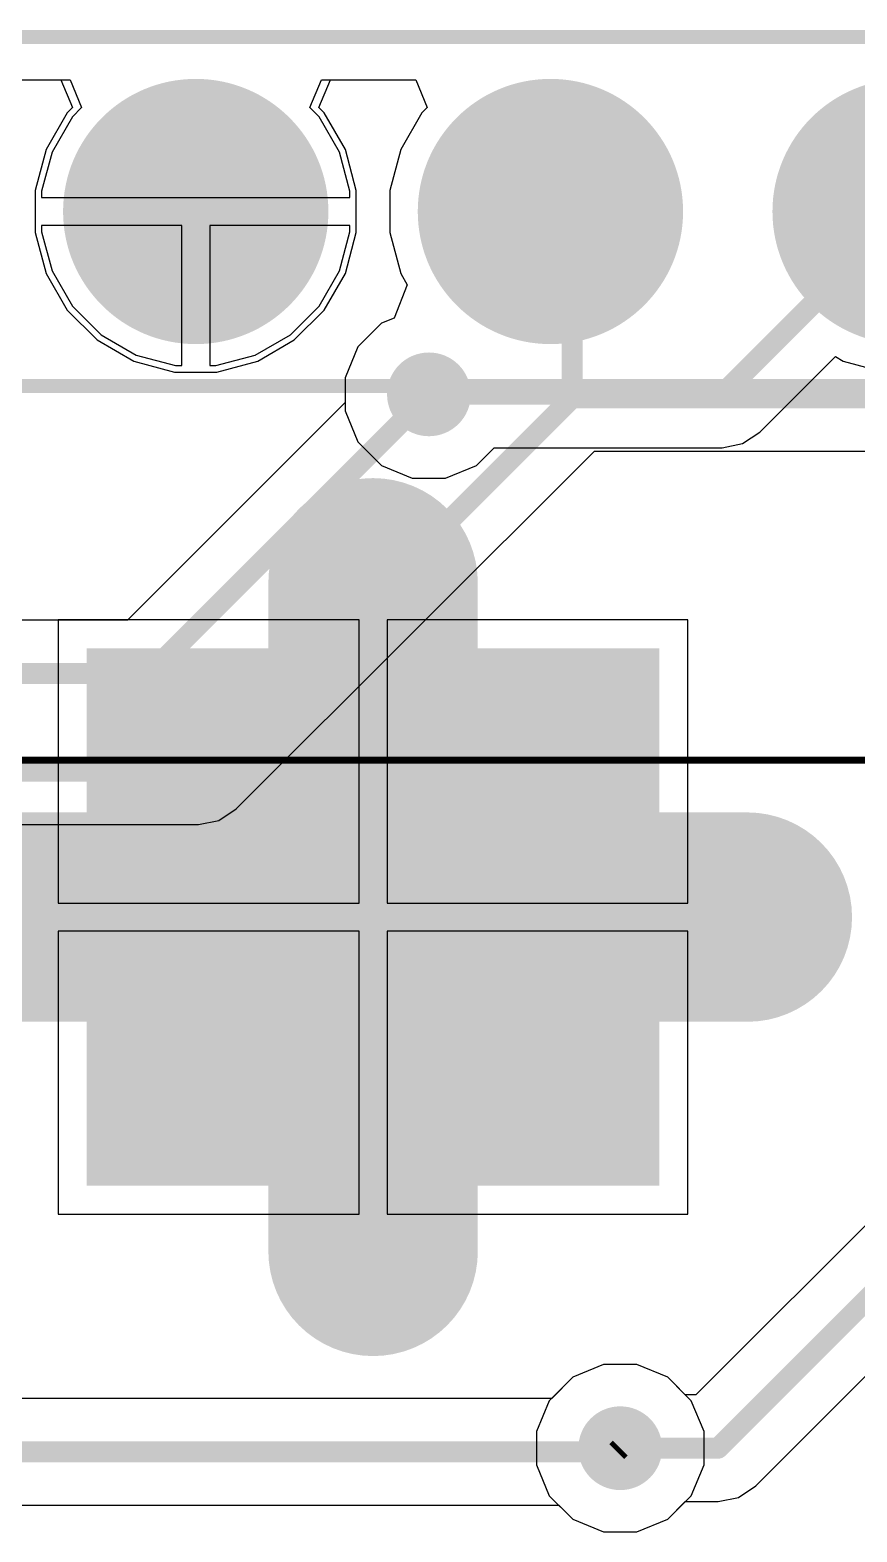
# Model space of a CAD drawing. Header units: inches. Extents: x 0.3 to 40.7, y 0 to 25.4.
# Drawn here: x 18.04 to 23.97, y 14.65 to 25.41 of the extents above; entities that cross this region are included whole.
import ezdxf

# ---------------------------------------------------------------- set-up
doc = ezdxf.new("R2010")
doc.units = ezdxf.units.IN
for name, color, linetype in [('BOTTOM', 5, 'Continuous'), ('Bottom Solder', 6, 'Continuous'), ('Pad Holes', 156, 'Continuous'), ('TOP', 1, 'Continuous'), ('Top Assembly', 56, 'Continuous'), ('Top Solder', 216, 'Continuous'), ('Via Holes', 16, 'Continuous')]:
    doc.layers.add(name, color=color, linetype=linetype)

# ---------------------------------------------------------------- blocks, each defined once
blk = doc.blocks.new('PEC11J_9215F_S0015_2662')
at = {"layer": 'TOP'}
blk.add_hatch(color=1, dxfattribs=at).paths.add_polyline_path([(4.5, 2), (8.25, 2), (8.25, -2), (4.5, -2)])
at = {"layer": 'Top Solder'}
blk.add_hatch(color=216, dxfattribs=at).paths.add_polyline_path([(4.45, 2.05), (8.3, 2.05), (8.3, -2.05), (4.45, -2.05)])
at = {"layer": 'Top Assembly', "const_width": 0.05}
blk.add_lwpolyline([(7.5, 8.8), (7.5, -8.8)], dxfattribs=at)
blk = doc.blocks.new('PIN_HEADER_2_54___VERT__1_4POS_F_________1_2663')
at = {"layer": 'BOTTOM'}
h = blk.add_hatch(color=5, dxfattribs=at)
edge = h.paths.add_edge_path()
edge.add_arc((-3.81, 0), 0.85, 0, 360)
h = blk.add_hatch(color=5, dxfattribs=at)
edge = h.paths.add_edge_path()
edge.add_arc((-1.27, 0), 0.85, 0, 360)
h = blk.add_hatch(color=5, dxfattribs=at)
edge = h.paths.add_edge_path()
edge.add_arc((1.27, 0), 0.85, 0, 360)
h = blk.add_hatch(color=5, dxfattribs=at)
edge = h.paths.add_edge_path()
edge.add_arc((3.81, 0), 0.85, 0, 360)
at = {"layer": 'Bottom Solder'}
h = blk.add_hatch(color=6, dxfattribs=at)
edge = h.paths.add_edge_path()
edge.add_arc((-3.81, 0), 0.95, 0, 360)
h = blk.add_hatch(color=6, dxfattribs=at)
edge = h.paths.add_edge_path()
edge.add_arc((-1.27, 0), 0.95, 0, 360)
h = blk.add_hatch(color=6, dxfattribs=at)
edge = h.paths.add_edge_path()
edge.add_arc((1.27, 0), 0.95, 0, 360)
h = blk.add_hatch(color=6, dxfattribs=at)
edge = h.paths.add_edge_path()
edge.add_arc((3.81, 0), 0.95, 0, 360)
at = {"layer": 'Pad Holes'}
h = blk.add_hatch(color=7, dxfattribs=at)
edge = h.paths.add_edge_path()
edge.add_arc((-3.81, 0), 0.5, 0, 360)
h = blk.add_hatch(color=7, dxfattribs=at)
edge = h.paths.add_edge_path()
edge.add_arc((-1.27, 0), 0.5, 0, 360)
h = blk.add_hatch(color=7, dxfattribs=at)
edge = h.paths.add_edge_path()
edge.add_arc((1.27, 0), 0.5, 0, 360)
h = blk.add_hatch(color=7, dxfattribs=at)
edge = h.paths.add_edge_path()
edge.add_arc((3.81, 0), 0.5, 0, 360)
at = {"layer": 'TOP'}
h = blk.add_hatch(color=1, dxfattribs=at)
edge = h.paths.add_edge_path()
edge.add_arc((-3.81, 0), 0.85, 0, 360)
h = blk.add_hatch(color=1, dxfattribs=at)
edge = h.paths.add_edge_path()
edge.add_arc((-1.27, 0), 0.85, 0, 360)
h = blk.add_hatch(color=1, dxfattribs=at)
edge = h.paths.add_edge_path()
edge.add_arc((1.27, 0), 0.85, 0, 360)
h = blk.add_hatch(color=1, dxfattribs=at)
edge = h.paths.add_edge_path()
edge.add_arc((3.81, 0), 0.85, 0, 360)
at = {"layer": 'Top Assembly'}
blk.add_hatch(color=56, dxfattribs=at).paths.add_polyline_path([(-5.06, -1.25), (-3.81, -1.25), (-3.81, 0), (-5.06, 0)])
at = {"layer": 'Top Solder'}
h = blk.add_hatch(color=216, dxfattribs=at)
edge = h.paths.add_edge_path()
edge.add_arc((-3.81, 0), 0.95, 0, 360)
h = blk.add_hatch(color=216, dxfattribs=at)
edge = h.paths.add_edge_path()
edge.add_arc((-1.27, 0), 0.95, 0, 360)
h = blk.add_hatch(color=216, dxfattribs=at)
edge = h.paths.add_edge_path()
edge.add_arc((1.27, 0), 0.95, 0, 360)
h = blk.add_hatch(color=216, dxfattribs=at)
edge = h.paths.add_edge_path()
edge.add_arc((3.81, 0), 0.95, 0, 360)
at = {"layer": 'Top Assembly', "const_width": 0.1}
for points in [[(-5.06, 1.25), (5.06, 1.25)], [(-5.06, -1.25), (-5.06, 1.25)], [(5.06, -1.25), (5.06, 1.25)], [(-5.06, -1.25), (5.06, -1.25)]]:
    blk.add_lwpolyline(points, dxfattribs=at)
at = {"layer": 'Top Assembly', "const_width": 0.05}
for points in [[(-5.085, 1.25, 1), (-5.035, 1.25, 1)], [(-5.085, 1.25, 1), (-5.035, 1.25, 1)], [(5.035, 1.25, 1), (5.085, 1.25, 1)], [(5.035, 1.25, 1), (5.085, 1.25, 1)], [(-5.085, -1.25, 1), (-5.035, -1.25, 1)], [(-5.085, -1.25, 1), (-5.035, -1.25, 1)], [(5.035, -1.25, 1), (5.085, -1.25, 1)], [(5.035, -1.25, 1), (5.085, -1.25, 1)]]:
    blk.add_lwpolyline(points, format="xyb", close=True, dxfattribs=at)

msp = doc.modelspace()

# ---------------------------------------------------------------- hatches: boundary and pattern name
at = {"layer": 'BOTTOM'}
h = msp.add_hatch(color=5, dxfattribs=at)
edge = h.paths.add_edge_path()
edge.add_arc((20.9, 22.8), 0.3, 0, 360)
h = msp.add_hatch(color=5, dxfattribs=at)
edge = h.paths.add_edge_path()
edge.add_arc((22.27, 15.25), 0.3, 0, 360)
at = {"layer": 'TOP'}
h = msp.add_hatch(color=1, dxfattribs=at)
edge = h.paths.add_edge_path()
edge.add_arc((20.9, 22.8), 0.3, 0, 360)
h = msp.add_hatch(color=1, dxfattribs=at)
edge = h.paths.add_edge_path()
edge.add_arc((22.27, 15.25), 0.3, 0, 360)
at = {"layer": 'Via Holes'}
h = msp.add_hatch(color=7, dxfattribs=at)
edge = h.paths.add_edge_path()
edge.add_arc((20.9, 22.8), 0.15, 0, 360)
h = msp.add_hatch(color=7, dxfattribs=at)
edge = h.paths.add_edge_path()
edge.add_arc((22.27, 15.25), 0.15, 0, 360)

# ---------------------------------------------------------------- linework, layer by layer
at = {"layer": 'BOTTOM'}
for p, q in [((17.655, 25.054), (18.33, 25.054)), ((18.33, 25.054), (18.413, 24.854)), ((20.047, 24.854), (20.13, 25.054)), ((20.13, 25.054), (20.805, 25.054)), ((20.805, 25.054), (20.888, 24.854)), ((18.347, 24.788), (18.201, 24.536)), ((18.413, 24.854), (18.347, 24.788)), ((20.113, 24.788), (20.047, 24.854)), ((20.259, 24.536), (20.113, 24.788)), ((20.85, 24.816), (20.698, 24.554)), ((20.888, 24.854), (20.85, 24.816)), ((18.201, 24.536), (18.126, 24.255)), ((20.334, 24.255), (20.259, 24.536)), ((20.698, 24.554), (20.62, 24.261)), ((18.126, 24.255), (18.126, 24.21)), ((18.126, 24.21), (20.334, 24.21)), ((20.334, 24.21), (20.334, 24.255)), ((20.62, 24.261), (20.62, 23.959)), ((19.13, 24.01), (18.126, 24.01)), ((18.126, 24.01), (18.126, 23.965)), ((19.13, 23.006), (19.13, 24.01)), ((20.334, 24.01), (19.33, 24.01)), ((19.33, 24.01), (19.33, 23.006)), ((20.334, 23.965), (20.334, 24.01)), ((18.126, 23.965), (18.201, 23.684)), ((20.259, 23.684), (20.334, 23.965)), ((20.62, 23.959), (20.698, 23.666)), ((18.201, 23.684), (18.347, 23.432)), ((20.113, 23.432), (20.259, 23.684)), ((20.745, 23.584), (20.652, 23.347)), ((20.698, 23.666), (20.745, 23.585)), ((20.745, 23.585), (20.745, 23.584)), ((18.347, 23.432), (18.552, 23.227)), ((19.908, 23.227), (20.113, 23.432)), ((20.56, 23.309), (20.391, 23.14)), ((20.652, 23.347), (20.56, 23.309)), ((18.552, 23.227), (18.804, 23.081)), ((19.656, 23.081), (19.908, 23.227)), ((20.391, 23.14), (20.3, 22.919)), ((18.804, 23.081), (19.085, 23.006)), ((19.375, 23.006), (19.656, 23.081)), ((19.085, 23.006), (19.13, 23.006)), ((19.33, 23.006), (19.375, 23.006)), ((20.3, 22.919), (20.3, 22.741)), ((20.3, 22.741), (18.742, 21.182)), ((19.52, 19.83), (22.085, 22.394)), ((22.085, 22.394), (24.869, 22.394)), ((18.742, 21.182), (15.766, 21.182)), ((19.396, 19.747), (19.52, 19.83)), ((14.8, 19.718), (19.25, 19.718)), ((19.25, 19.718), (19.396, 19.747)), ((22.151, 15.85), (21.93, 15.759)), ((22.389, 15.85), (22.151, 15.85)), ((22.61, 15.759), (22.389, 15.85)), ((21.93, 15.759), (21.779, 15.607)), ((22.779, 15.59), (22.61, 15.759)), ((21.779, 15.607), (17.621, 15.607)), ((22.87, 15.369), (22.779, 15.59)), ((22.87, 15.131), (22.87, 15.369)), ((22.779, 14.91), (22.87, 15.131)), ((22.61, 14.741), (22.779, 14.91)), ((17.71, 14.843), (21.829, 14.843)), ((21.829, 14.843), (21.93, 14.741)), ((21.93, 14.741), (22.151, 14.65)), ((22.389, 14.65), (22.61, 14.741)), ((22.151, 14.65), (22.389, 14.65))]:
    msp.add_line(p, q, dxfattribs=at)
at = {"layer": 'BOTTOM', "const_width": 0.15}
for points in [[(21.77, 24.11), (21.926, 23.954)], [(21.926, 22.776), (21.926, 23.954)], [(18.9, 20.8), (20.9, 22.8)], [(19.25, 20.1), (21.926, 22.776)], [(21.926, 22.776), (24.869, 22.776)], [(15.3, 20.8), (18.9, 20.8)], [(14.8, 20.1), (19.25, 20.1)], [(17.245, 15.225), (22.245, 15.225)], [(22.245, 15.225), (22.27, 15.25)]]:
    msp.add_lwpolyline(points, dxfattribs=at)
at = {"layer": 'BOTTOM', "const_width": 0.075}
for points in [[(21.733, 24.11, 1), (21.808, 24.11, 1)], [(21.889, 23.954, 1), (21.964, 23.954, 1)], [(21.889, 23.954, 1), (21.964, 23.954, 1)], [(20.862, 22.8, 1), (20.937, 22.8, 1)], [(21.889, 22.776, 1), (21.964, 22.776, 1)], [(21.889, 22.776, 1), (21.964, 22.776, 1)], [(21.889, 22.776, 1), (21.964, 22.776, 1)], [(18.862, 20.8, 1), (18.937, 20.8, 1)], [(18.862, 20.8, 1), (18.937, 20.8, 1)], [(19.213, 20.1, 1), (19.288, 20.1, 1)], [(19.213, 20.1, 1), (19.288, 20.1, 1)], [(22.208, 15.225, 1), (22.283, 15.225, 1)], [(22.208, 15.225, 1), (22.283, 15.225, 1)], [(22.233, 15.25, 1), (22.308, 15.25, 1)]]:
    msp.add_lwpolyline(points, format="xyb", close=True, dxfattribs=at)
at = {"layer": 'TOP'}
for p, q in [((17.59, 25.054), (18.265, 25.054)), ((18.265, 25.054), (18.348, 24.854)), ((20.112, 24.854), (20.195, 25.054)), ((20.195, 25.054), (20.805, 25.054)), ((20.805, 25.054), (20.888, 24.854)), ((18.31, 24.816), (18.158, 24.554)), ((18.348, 24.854), (18.31, 24.816)), ((20.15, 24.816), (20.112, 24.854)), ((20.302, 24.554), (20.15, 24.816)), ((20.85, 24.816), (20.698, 24.554)), ((20.888, 24.854), (20.85, 24.816)), ((18.158, 24.554), (18.08, 24.261)), ((20.38, 24.261), (20.302, 24.554)), ((20.698, 24.554), (20.62, 24.261)), ((18.08, 24.261), (18.08, 23.959)), ((20.38, 23.959), (20.38, 24.261)), ((20.62, 24.261), (20.62, 23.959)), ((18.08, 23.959), (18.158, 23.666)), ((20.302, 23.666), (20.38, 23.959)), ((20.62, 23.959), (20.698, 23.666)), ((18.158, 23.666), (18.31, 23.404)), ((20.15, 23.404), (20.302, 23.666)), ((20.745, 23.584), (20.652, 23.347)), ((20.698, 23.666), (20.745, 23.585)), ((20.745, 23.585), (20.745, 23.584)), ((18.31, 23.404), (18.524, 23.19)), ((19.936, 23.19), (20.15, 23.404)), ((20.56, 23.309), (20.391, 23.14)), ((20.652, 23.347), (20.56, 23.309)), ((18.524, 23.19), (18.786, 23.038)), ((19.674, 23.038), (19.936, 23.19)), ((20.391, 23.14), (20.3, 22.919)), ((18.786, 23.038), (19.079, 22.96)), ((19.381, 22.96), (19.674, 23.038)), ((23.27, 22.53), (23.811, 23.07)), ((23.811, 23.07), (23.866, 23.038)), ((23.866, 23.038), (24.159, 22.96)), ((19.079, 22.96), (19.381, 22.96)), ((20.3, 22.919), (20.3, 22.681)), ((20.3, 22.681), (20.391, 22.46)), ((23.146, 22.447), (23.27, 22.53)), ((20.391, 22.46), (20.56, 22.291)), ((21.24, 22.291), (21.366, 22.418)), ((21.366, 22.418), (23, 22.418)), ((23, 22.418), (23.146, 22.447)), ((20.56, 22.291), (20.781, 22.2)), ((21.019, 22.2), (21.24, 22.291)), ((20.781, 22.2), (21.019, 22.2)), ((20.4, 21.184), (18.246, 21.184)), ((18.246, 21.184), (18.246, 19.155)), ((20.4, 19.155), (20.4, 21.184)), ((22.754, 21.184), (20.6, 21.184)), ((20.6, 21.184), (20.6, 19.155)), ((22.754, 19.155), (22.754, 21.184)), ((18.246, 19.155), (20.4, 19.155)), ((20.6, 19.155), (22.754, 19.155)), ((20.4, 18.955), (18.246, 18.955)), ((18.246, 18.955), (18.246, 16.926)), ((20.4, 16.926), (20.4, 18.955)), ((22.754, 18.955), (20.6, 18.955)), ((20.6, 18.955), (20.6, 16.926)), ((22.754, 16.926), (22.754, 18.955)), ((24.679, 17.5), (22.812, 15.632)), ((23.24, 14.98), (25.64, 17.38)), ((18.246, 16.926), (20.4, 16.926)), ((20.6, 16.926), (22.754, 16.926)), ((22.151, 15.85), (21.93, 15.759)), ((22.389, 15.85), (22.151, 15.85)), ((22.61, 15.759), (22.389, 15.85)), ((21.93, 15.759), (21.761, 15.59)), ((22.736, 15.632), (22.61, 15.759)), ((22.812, 15.632), (22.736, 15.632)), ((21.761, 15.59), (21.67, 15.369)), ((21.67, 15.369), (21.67, 15.131)), ((21.67, 15.131), (21.761, 14.91)), ((23.116, 14.897), (23.24, 14.98)), ((21.761, 14.91), (21.93, 14.741)), ((22.61, 14.741), (22.736, 14.868)), ((22.736, 14.868), (22.97, 14.868)), ((22.97, 14.868), (23.116, 14.897)), ((21.93, 14.741), (22.151, 14.65)), ((22.389, 14.65), (22.61, 14.741)), ((22.151, 14.65), (22.389, 14.65))]:
    msp.add_line(p, q, dxfattribs=at)
for points, const_width in [([(23, 22.8), (24.31, 24.11)], 0.15), ([(20.9, 22.8), (23, 22.8)], 0.15), ([(20.5, 19.055), (20.5, 21.45)], 1.5), ([(17.82, 19.055), (20.5, 19.055)], 1.5), ([(20.5, 16.66), (20.5, 19.055)], 1.5), ([(20.5, 19.055), (23.18, 19.055)], 1.5), ([(22.97, 15.25), (25.37, 17.65)], 0.15), ([(22.27, 15.25), (22.97, 15.25)], 0.15)]:
    msp.add_lwpolyline(points, dxfattribs=dict(at, const_width=const_width))
for points, const_width in [([(20.862, 22.8, 1), (20.937, 22.8, 1)], 0.075), ([(22.963, 22.8, 1), (23.038, 22.8, 1)], 0.075), ([(22.963, 22.8, 1), (23.038, 22.8, 1)], 0.075), ([(20.125, 21.45, 1), (20.875, 21.45, 1)], 0.75), ([(17.445, 19.055, 1), (18.195, 19.055, 1)], 0.75), ([(20.125, 19.055, 1), (20.875, 19.055, 1)], 0.75), ([(20.125, 19.055, 1), (20.875, 19.055, 1)], 0.75), ([(20.125, 19.055, 1), (20.875, 19.055, 1)], 0.75), ([(20.125, 19.055, 1), (20.875, 19.055, 1)], 0.75), ([(22.805, 19.055, 1), (23.555, 19.055, 1)], 0.75), ([(20.125, 16.66, 1), (20.875, 16.66, 1)], 0.75), ([(22.233, 15.25, 1), (22.308, 15.25, 1)], 0.075), ([(22.933, 15.25, 1), (23.008, 15.25, 1)], 0.075), ([(22.933, 15.25, 1), (23.008, 15.25, 1)], 0.075)]:
    msp.add_lwpolyline(points, format="xyb", close=True, dxfattribs=dict(at, const_width=const_width))

# ---------------------------------------------------------------- block references
msp.add_blockref('PIN_HEADER_2_54___VERT__1_4POS_F_________1_2663', (20.5, 24.11))
at = {"rotation": 90}
msp.add_blockref('PEC11J_9215F_S0015_2662', (20.5, 12.68), dxfattribs=at)

doc.saveas('drawing.dxf')
